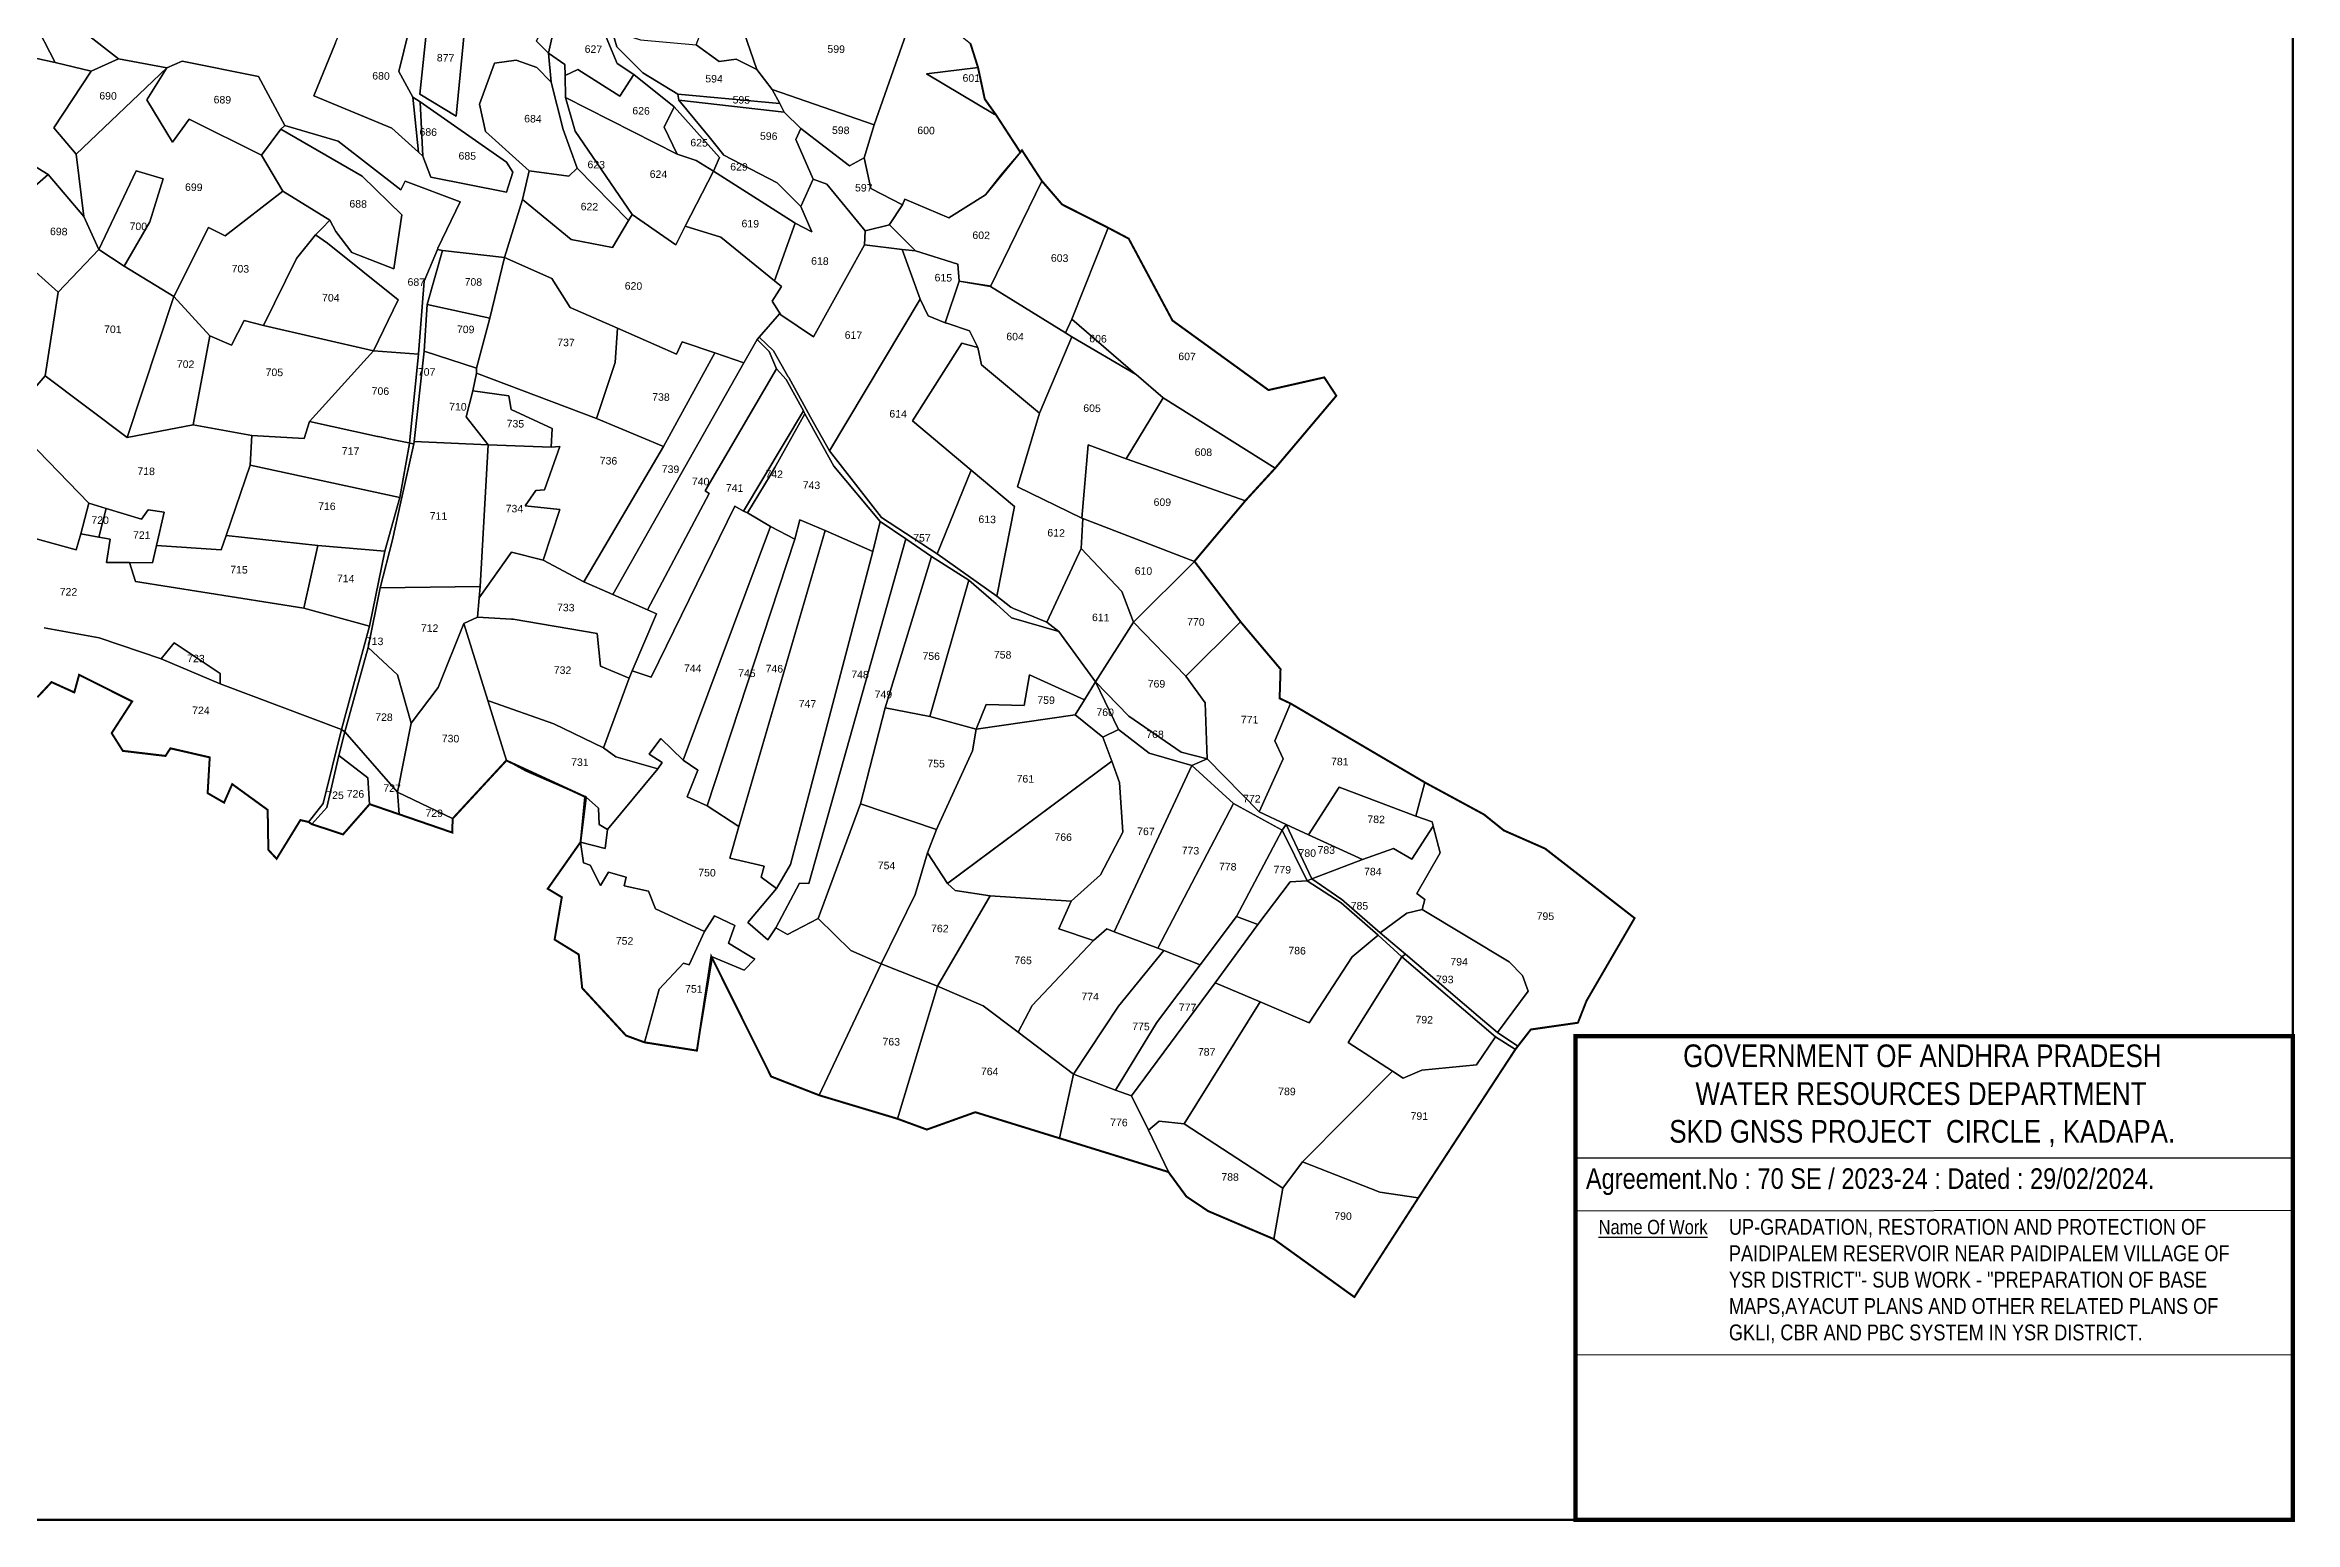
# Model space of a CAD drawing. Header units: inches. Extents: x 191080 to 197844, y 1603242 to 1613996.
# Drawn here: x 193348 to 197844, y 1603242 to 1606193 of the extents above; entities that cross this region are included whole.
import ezdxf

# ---------------------------------------------------------------- set-up
doc = ezdxf.new("R2010")
doc.units = ezdxf.units.IN
doc.header["$LTSCALE"] = 15
doc.header["$MEASUREMENT"] = 0
for name, color, linetype in [('FRAME 025', 7, 'Continuous'), ('PAPER SIZE', 5, 'Continuous'), ('PLOT', 7, 'Continuous'), ('PLOT NO', 7, 'Continuous'), ('TITLEBLOCK', 7, 'Continuous'), ('VILLAGE BOUNDRY', 5, 'Continuous')]:
    doc.layers.add(name, color=color, linetype=linetype)
doc.styles.add('ARIALN', font='ARIALN.TTF')
doc.styles.get("Standard").update_dxf_attribs({"font": 'arial.ttf'})

msp = doc.modelspace()

# ---------------------------------------------------------------- linework, layer by layer
at = {"layer": 'FRAME 025', "lineweight": -3}
for points, elevation in [([(196406.7, 1603969.4), (197840.2, 1603969.4)], -0.7), ([(196406.7, 1603864.1), (197838.1, 1603865)], 4.6), ([(196406.5, 1603577), (197839.7, 1603576.2)], 5.8)]:
    msp.add_lwpolyline(points, dxfattribs=dict(at, elevation=elevation))
at = {"layer": 'PAPER SIZE', "color": 5, "const_width": 8.53}
msp.add_lwpolyline([(197839.7, 1603246.5), (196406.5, 1603246.5), (196406.5, 1604212.8), (197839.7, 1604212.8)], close=True, dxfattribs=at)
at = {"layer": 'PLOT'}
for points in [[(194365.6, 1606285.9), (194371.9, 1606257.4), (194354.4, 1606176.4), (194329.9, 1606200.8), (194356.4, 1606255.7), (194331.7, 1606363.5), (194265.3, 1606380.6), (194211.2, 1606357.4), (194179.9, 1606361.3), (194128.1, 1606307.5), (194138.2, 1606268.7), (194112.7, 1606306.6), (194140.1, 1606338), (194168.9, 1606370.9), (194199, 1606367.9), (194214.9, 1606366.3), (194267.8, 1606390.8), (194319.4, 1606392.4), (194340.8, 1606393.1), (194365.6, 1606285.9)], [(194629.9, 1606362.6), (194786.4, 1606248.1), (194744.2, 1606219.3), (194770.5, 1606144), (194728.9, 1606164.3), (194695.4, 1606160), (194649.1, 1606193), (194667.8, 1606241.6), (194532.4, 1606219.9), (194475.1, 1606234), (194433.5, 1606297.5), (194545, 1606334.5), (194576.8, 1606345), (194629.9, 1606362.6)], [(193494.9, 1606165.5), (193440.5, 1606140.8), (193368.6, 1606157.7), (193324.9, 1606241.6), (193349.1, 1606326), (193375.2, 1606289.5), (193362.4, 1606278.8), (193409.5, 1606213.2), (193425.9, 1606218.8), (193494.9, 1606165.5)], [(194138.2, 1606268.7), (194185.6, 1606216.1), (194169.5, 1606050.6), (194097.2, 1606094.9), (194110.4, 1606221), (194138.2, 1606268.7)], [(194524.6, 1606134), (194496.8, 1606090.7), (194412.9, 1606143.9), (194387.3, 1606131.9), (194386.8, 1606153.6), (194354.4, 1606176.4), (194371.9, 1606257.4), (194365.6, 1606285.9), (194393.1, 1606293.7), (194462.9, 1606224.4), (194491.5, 1606156), (194524.6, 1606134)], [(194786.4, 1606248.1), (194841.6, 1606274.1), (194934.6, 1606260.5), (195024.6, 1606262.1), (195081.2, 1606251.1), (195004.7, 1606033.6), (194801, 1606103.9), (194770.5, 1606144), (194744.2, 1606219.3), (194786.4, 1606248.1)], [(193324.9, 1606241.6), (193368.6, 1606157.7), (193331.5, 1606165.6), (193297.5, 1606200), (193324.9, 1606241.6)], [(193928.3, 1606197.4), (193939.6, 1606224.5), (193957.7, 1606224.9), (193978.5, 1606223.6), (194066, 1606221.5), (194075, 1606221.1), (194055.3, 1606139.9), (194083.1, 1606088.4), (194094.2, 1605978.8), (194041.4, 1606026.5), (193885.4, 1606091.1), (193928.3, 1606197.4)], [(194481.4, 1606221.3), (194538, 1606203.4), (194649.1, 1606193), (194695.4, 1606160), (194728.9, 1606164.3), (194770.5, 1606144), (194801, 1606103.9), (194816.1, 1606075.9), (194612.3, 1606094.9), (194542.5, 1606137.3), (194490.7, 1606189), (194481.4, 1606221.3)], [(195297, 1605978.5), (195259, 1605933.6), (195227.4, 1605893.7), (195153.9, 1605847.7), (195066.4, 1605885), (195061.8, 1605873.2), (194998.2, 1605906.4), (194985.2, 1605967.1), (195004.7, 1606033.6), (195081.2, 1606251.1), (195140.9, 1606240.8), (195197.3, 1606195.8), (195212.5, 1606147.6), (195109.8, 1606135.4), (195244.4, 1606054.9), (195248.7, 1606052.8), (195297, 1605978.5)], [(194388.2, 1606088.1), (194407.5, 1606020.8), (194521.1, 1605854), (194514.1, 1605842.1), (194411.7, 1605947.1), (194383.8, 1606024), (194359.8, 1606118.9), (194354.4, 1606176.4), (194386.8, 1606153.6), (194387.3, 1606131.9), (194388.2, 1606088.1)], [(193591.6, 1606147.3), (193410.5, 1605974.8), (193365.6, 1606027.4), (193440.5, 1606140.8), (193494.9, 1606165.5), (193591.6, 1606147.3)], [(193455.7, 1605784), (193425.4, 1605850.3), (193410.5, 1605974.8), (193591.6, 1606147.3), (193551.9, 1606083.4), (193603.1, 1605998.8), (193636.4, 1606044.5), (193781, 1605972.7), (193823.1, 1605900.5), (193707.9, 1605811.3), (193674.7, 1605828.1), (193605.6, 1605690.2), (193506.6, 1605751.2), (193557.8, 1605839.9), (193557.8, 1605839.9), (193584.2, 1605925.2), (193530.5, 1605941.3), (193455.7, 1605784)], [(193819.2, 1606024.5), (193781, 1605972.7), (193636.4, 1606044.5), (193603.1, 1605998.8), (193551.9, 1606083.4), (193591.6, 1606147.3), (193621.9, 1606160.3), (193774.6, 1606129.7), (193827.4, 1606032), (193819.2, 1606024.5)], [(194411.7, 1605947.1), (194394.9, 1605930.7), (194315.6, 1605941.2), (194228.3, 1606019.7), (194216.1, 1606074.4), (194246.4, 1606156.4), (194289.9, 1606162.3), (194330.7, 1606147.6), (194359.8, 1606118.9), (194383.8, 1606024), (194411.7, 1605947.1)], [(194611.3, 1605974.7), (194388.2, 1606088.1), (194387.3, 1606131.9), (194412.9, 1606143.9), (194496.8, 1606090.7), (194524.6, 1606134), (194605.6, 1606069.1), (194585.2, 1606028.9), (194611.3, 1605974.7)], [(195212.5, 1606147.6), (195225.9, 1606084.8), (195248.7, 1606052.8), (195244.4, 1606054.9), (195109.8, 1606135.4), (195212.5, 1606147.6)], [(194103.4, 1605970.5), (194094.2, 1605978.8), (194083.1, 1606088.4), (194097.7, 1606079), (194103.4, 1605970.5)], [(194103.4, 1605970.5), (194094.2, 1605978.8), (194083.1, 1606088.4), (194097.7, 1606079), (194103.4, 1605970.5)], [(194683.6, 1605940.6), (194627.4, 1605830.9), (194608.4, 1605793.9), (194521.1, 1605854), (194407.5, 1606020.8), (194388.2, 1606088.1), (194611.3, 1605974.7), (194649.4, 1605962.1), (194683.6, 1605940.6)], [(194816.1, 1606075.9), (194825.3, 1606058.8), (194614.6, 1606082.5), (194612.3, 1606094.9), (194816.1, 1606075.9)], [(195004.7, 1606033.6), (195004.7, 1606033.6), (194985.2, 1605967.1), (194955.5, 1605951.3), (194858.3, 1606026.3), (194825.3, 1606058.8), (194816.1, 1606075.9), (194801, 1606103.9), (195004.7, 1606033.6)], [(193122.4, 1605801.4), (192942.1, 1605929.4), (192955.1, 1606033.7), (192956.1, 1606041.5), (192962, 1606040.5), (193011, 1606032.6), (193103.4, 1605926.2), (193170.9, 1606046.9), (193354.4, 1605933.8), (193231, 1605826.9), (193122.4, 1605801.4)], [(194097.7, 1606079), (194270.6, 1605958.9), (194283, 1605939.1), (194270.1, 1605899.1), (194118.9, 1605929.1), (194103.4, 1605970.5), (194097.7, 1606079)], [(194683.6, 1605940.6), (194649.4, 1605962.1), (194611.3, 1605974.7), (194585.2, 1606028.9), (194605.6, 1606069.1), (194695.8, 1605967.9), (194683.6, 1605940.6)], [(194858.3, 1606026.3), (194848.1, 1606004.3), (194882.8, 1605924.5), (194858.4, 1605870.1), (194811.3, 1605917.8), (194704.6, 1605972.8), (194675.1, 1606009.1), (194614.6, 1606082.5), (194825.3, 1606058.8), (194858.3, 1606026.3)], [(193823.1, 1605900.5), (193781, 1605972.7), (193781, 1605972.7), (193819.2, 1606024.5), (193982, 1605930.5), (194060.9, 1605853.3), (194045.4, 1605746), (193961.2, 1605778.2), (193929.5, 1605820.1), (193917.2, 1605842.8), (193823.1, 1605900.5)], [(194094.2, 1605575.8), (194094.1, 1605574.9), (194004.2, 1605581.8), (194053.8, 1605683.6), (193912.6, 1605797.1), (193888.9, 1605813.7), (193902, 1605827.1), (193917.2, 1605842.8), (193929.5, 1605820.1), (193961.2, 1605778.2), (194045.4, 1605746), (194060.9, 1605853.3), (193982, 1605930.5), (193819.2, 1606024.5), (193827.4, 1606032), (193934, 1606000.6), (194059.1, 1605903.3), (194067.5, 1605920.8), (194178, 1605879.8), (194133.3, 1605786.8), (194132.1, 1605784), (194105.5, 1605720.8), (194094.2, 1605575.8)], [(194986.7, 1605821.5), (194986.7, 1605821.5), (194910.1, 1605914.9), (194882.8, 1605924.5), (194848.1, 1606004.3), (194858.3, 1606026.3), (194955.5, 1605951.3), (194985.2, 1605967.1), (194998.2, 1605906.4), (195061.8, 1605873.2), (195035.5, 1605834.5), (195035.7, 1605833.9), (194986.7, 1605821.5)], [(195237.4, 1605710.1), (195234.5, 1605711.9), (195175, 1605721.3), (195172, 1605755), (195087.4, 1605781.9), (195039.2, 1605830.4), (195035.7, 1605833.9), (195035.5, 1605834.5), (195061.8, 1605873.2), (195066.4, 1605885), (195153.9, 1605847.7), (195227.4, 1605893.7), (195297, 1605978.5), (195300.3, 1605982.4), (195340.1, 1605921.1), (195237.4, 1605710.1)], [(195227.4, 1605893.7), (195259, 1605933.6), (195297, 1605978.5), (195227.4, 1605893.7)], [(195227.4, 1605893.7), (195259, 1605933.6), (195297, 1605978.5), (195227.4, 1605893.7)], [(193419.6, 1605216), (193410.1, 1605184.1), (193086, 1605273.3), (192813, 1605401.1), (192862.1, 1605671.2), (192880.7, 1605660.1), (192930.1, 1605854.1), (192942.1, 1605929.4), (193122.4, 1605801.4), (193109.2, 1605627.7), (193274, 1605444.5), (193435.7, 1605277.8), (193419.6, 1605216)], [(193374.3, 1605699.2), (193231, 1605826.9), (193354.4, 1605933.8), (193425.4, 1605850.3), (193455.7, 1605784), (193374.3, 1605699.2)], [(193455.7, 1605784), (193530.5, 1605941.3), (193584.2, 1605925.2), (193557.8, 1605839.9), (193506.6, 1605751.2), (193455.7, 1605784)], [(194514.1, 1605842.1), (194482.2, 1605788.2), (194399.8, 1605804.2), (194302.1, 1605883.9), (194315.6, 1605941.2), (194394.9, 1605930.7), (194411.7, 1605947.1), (194514.1, 1605842.1)], [(194683.6, 1605940.6), (194845.3, 1605838.1), (194846.8, 1605837.1), (194806, 1605721.5), (194698.5, 1605808.7), (194627.4, 1605830.9), (194683.6, 1605940.6)], [(194985.4, 1605793.3), (194883.4, 1605609.9), (194818.2, 1605654.1), (194801.4, 1605681.4), (194819.7, 1605710.5), (194806, 1605721.5), (194846.8, 1605837.1), (194880.2, 1605819.4), (194858.4, 1605870.1), (194882.8, 1605924.5), (194910.1, 1605914.9), (194986.7, 1605821.5), (194985.4, 1605793.3)], [(195472.8, 1605827.5), (195399.6, 1605644.9), (195387.2, 1605617.8), (195237.4, 1605710.1), (195340.1, 1605921.1), (195380.6, 1605874.1), (195472.8, 1605827.5)], [(193784.8, 1605632.4), (193746.4, 1605642.2), (193720.9, 1605592.9), (193677.7, 1605611.7), (193605.6, 1605690.2), (193674.7, 1605828.1), (193707.9, 1605811.3), (193823.1, 1605900.5), (193917.2, 1605842.8), (193902, 1605827.1), (193888.9, 1605813.7), (193850.8, 1605766.5), (193784.8, 1605632.4)], [(194806, 1605721.5), (194819.7, 1605710.5), (194801.4, 1605681.4), (194818.2, 1605654.1), (194815.9, 1605655.6), (194775, 1605609.1), (194770.9, 1605604.4), (194744.6, 1605557.9), (194686.6, 1605577.6), (194621.6, 1605599.7), (194610.1, 1605575.2), (194492.2, 1605627), (194397.7, 1605668.1), (194360.8, 1605726.1), (194266.1, 1605768.5), (194302.1, 1605883.9), (194399.8, 1605804.2), (194482.2, 1605788.2), (194514.1, 1605842.1), (194521.1, 1605854), (194608.4, 1605793.9), (194627.4, 1605830.9), (194698.5, 1605808.7), (194806, 1605721.5)], [(193274, 1605444.5), (193109.2, 1605627.7), (193122.4, 1605801.4), (193231, 1605826.9), (193374.3, 1605699.2), (193348.3, 1605532.1), (193274, 1605444.5)], [(194004.2, 1605581.8), (193784.8, 1605632.4), (193850.8, 1605766.5), (193888.9, 1605813.7), (193912.6, 1605797.1), (194053.8, 1605683.6), (194004.2, 1605581.8)], [(195087.4, 1605781.9), (195061, 1605784.1), (194985.4, 1605793.3), (194986.7, 1605821.5), (195035.7, 1605833.9), (195039.2, 1605830.4), (195087.4, 1605781.9)], [(195806.1, 1605347.3), (195582.5, 1605487.8), (195528.3, 1605534.5), (195527.3, 1605535.1), (195399.6, 1605644.9), (195472.8, 1605827.5), (195513.5, 1605806), (195600.9, 1605642.5), (195792.8, 1605503.5), (195904.3, 1605528.8), (195928.4, 1605492.1), (195806.1, 1605347.3)], [(193605.6, 1605690.2), (193512.4, 1605408.8), (193348.3, 1605532.1), (193374.3, 1605699.2), (193455.7, 1605784), (193506.6, 1605751.2), (193605.6, 1605690.2)], [(194084.8, 1605395.9), (194076.7, 1605397.6), (194094.1, 1605574.9), (194094.2, 1605575.8), (194105.5, 1605720.8), (194132.1, 1605784), (194142.3, 1605782.1), (194111.8, 1605674.4), (194105.5, 1605581.4), (194085.7, 1605400.7), (194084.8, 1605395.9)], [(194094.2, 1605575.8), (194105.5, 1605720.8), (194132.1, 1605784), (194105.5, 1605720.8), (194094.2, 1605575.8)], [(194094.2, 1605575.8), (194105.5, 1605720.8), (194132.1, 1605784), (194105.5, 1605720.8), (194094.2, 1605575.8)], [(194111.8, 1605674.4), (194142.3, 1605782.1), (194266.1, 1605768.5), (194237.1, 1605647.4), (194111.8, 1605674.4)], [(194210.5, 1605547), (194237.1, 1605647.4), (194266.1, 1605768.5), (194360.8, 1605726.1), (194397.7, 1605668.1), (194492.2, 1605627), (194487.2, 1605558.4), (194449.9, 1605446.6), (194210.4, 1605537.1), (194210.5, 1605547)], [(195061, 1605784.1), (195096.7, 1605684.9), (194915.8, 1605382.1), (194877.5, 1605449.4), (194868.9, 1605465.1), (194834.1, 1605528.5), (194833.2, 1605529.8), (194803.5, 1605581.9), (194775, 1605609.1), (194815.9, 1605655.6), (194818.2, 1605654.1), (194883.4, 1605609.9), (194985.4, 1605793.3), (195061, 1605784.1)], [(195175, 1605721.3), (195146.5, 1605638.1), (195112.9, 1605651.5), (195096.7, 1605684.9), (195061, 1605784.1), (195087.4, 1605781.9), (195087.4, 1605781.9), (195172, 1605755), (195175, 1605721.3)], [(193677.7, 1605611.7), (193644.3, 1605434.3), (193512.4, 1605408.8), (193605.6, 1605690.2), (193677.7, 1605611.7)], [(194915.8, 1605382.1), (195096.7, 1605684.9), (195112.9, 1605651.5), (195146.5, 1605638.1), (195152.2, 1605636.3), (195195.1, 1605622), (195211.8, 1605588.4), (195179.9, 1605597.3), (195081.2, 1605441.8), (195198.6, 1605343.5), (195130.7, 1605176.4), (195019.3, 1605248.6), (194915.8, 1605382.1)], [(195400.2, 1605609.8), (195335.3, 1605457.6), (195219.3, 1605554), (195211.8, 1605588.4), (195195.1, 1605622), (195152.2, 1605636.3), (195146.5, 1605638.1), (195175, 1605721.3), (195237.4, 1605710.1), (195387.2, 1605617.8), (195400.2, 1605609.8)], [(195175, 1605721.3), (195234.5, 1605711.9), (195237.4, 1605710.1), (195175, 1605721.3)], [(195175, 1605721.3), (195234.5, 1605711.9), (195237.4, 1605710.1), (195175, 1605721.3)], [(194004.2, 1605581.8), (193876.8, 1605440.4), (193866.1, 1605406.8), (193761.1, 1605412.6), (193644.3, 1605434.3), (193677.7, 1605611.7), (193720.9, 1605592.9), (193746.4, 1605642.2), (193784.8, 1605632.4), (194004.2, 1605581.8)], [(194210.5, 1605547), (194105.5, 1605581.4), (194111.8, 1605674.4), (194237.1, 1605647.4), (194210.5, 1605547)], [(195527.3, 1605535.1), (195400.2, 1605609.8), (195387.2, 1605617.8), (195399.6, 1605644.9), (195527.3, 1605535.1)], [(194492.2, 1605627), (194610.1, 1605575.2), (194621.6, 1605599.7), (194686.6, 1605577.6), (194583.8, 1605390.7), (194449.9, 1605446.6), (194487.2, 1605558.4), (194492.2, 1605627)], [(194809.6, 1605546.1), (194667.3, 1605302.5), (194675.3, 1605296.8), (194552.3, 1605064.2), (194482.6, 1605095.2), (194744.6, 1605557.9), (194770.9, 1605604.4), (194795.3, 1605580.3), (194809.6, 1605546.1)], [(194864, 1605462.3), (194828.8, 1605524.7), (194809.6, 1605546.1), (194795.3, 1605580.3), (194770.9, 1605604.4), (194775, 1605609.1), (194803.5, 1605581.9), (194803.5, 1605581.9), (194833.2, 1605529.8), (194834.1, 1605528.5), (194868.9, 1605465.1), (194877.5, 1605449.4), (194915.8, 1605382.1), (195019.3, 1605248.6), (195130.7, 1605176.4), (195249.8, 1605091.6), (195278.1, 1605069.6), (195283.3, 1605067.4), (195350.2, 1605039.9), (195374.1, 1605020.9), (195279.5, 1605048.4), (195248.4, 1605076.3), (195194.1, 1605123.8), (195194.1, 1605123.8), (195119.8, 1605171), (195067.9, 1605206.2), (195017.1, 1605241), (194924.3, 1605351.6), (194866.1, 1605456), (194865.1, 1605458.9), (194864, 1605462.3)], [(195211.8, 1605588.4), (195219.3, 1605554), (195335.3, 1605457.6), (195291.6, 1605310.4), (195419.8, 1605247.6), (195422, 1605246.8), (195418.6, 1605187.3), (195350.2, 1605039.9), (195283.3, 1605067.4), (195278.1, 1605069.6), (195249.8, 1605091.6), (195285, 1605270.7), (195198.6, 1605343.5), (195081.2, 1605441.8), (195179.9, 1605597.3), (195211.8, 1605588.4)], [(195432.8, 1605394.3), (195432.8, 1605394.3), (195419.8, 1605247.6), (195291.6, 1605310.4), (195335.3, 1605457.6), (195400.2, 1605609.8), (195527.3, 1605535.1), (195528.3, 1605534.5), (195582.5, 1605487.8), (195508.2, 1605366.1), (195432.8, 1605394.3)], [(194012.5, 1605410.7), (193876.8, 1605440.4), (194004.2, 1605581.8), (194094.1, 1605574.9), (194076.7, 1605397.6), (194075.3, 1605397.9), (194031.8, 1605406.8), (194023.8, 1605408.5), (194013.8, 1605410.5), (194012.5, 1605410.7)], [(194004.2, 1605581.8), (194094.1, 1605574.9), (194094.2, 1605575.8), (194094.1, 1605574.9), (194004.2, 1605581.8)], [(194004.2, 1605581.8), (194094.1, 1605574.9), (194094.2, 1605575.8), (194094.1, 1605574.9), (194004.2, 1605581.8)], [(194202.9, 1605502.2), (194189.7, 1605449.8), (194233.5, 1605393.9), (194085.7, 1605400.7), (194105.5, 1605581.4), (194210.5, 1605547), (194210.4, 1605537.1), (194202.9, 1605502.2)], [(194686.6, 1605577.6), (194744.6, 1605557.9), (194482.6, 1605095.2), (194425.1, 1605120.5), (194583.8, 1605390.7), (194686.6, 1605577.6)], [(194521.6, 1604942.9), (194570, 1605056.3), (194552.3, 1605064.2), (194675.3, 1605296.8), (194667.3, 1605302.5), (194809.6, 1605546.1), (194828.8, 1605524.7), (194864, 1605462.3), (194744.1, 1605261.5), (194726.4, 1605271.3), (194559.6, 1604929.7), (194521.6, 1604942.9)], [(193435.7, 1605277.8), (193274, 1605444.5), (193348.3, 1605532.1), (193512.4, 1605408.8), (193644.3, 1605434.3), (193761.1, 1605412.6), (193758, 1605353.5), (193710.2, 1605213.1), (193700.3, 1605184), (193571.2, 1605193.1), (193586, 1605259.7), (193554.4, 1605264.3), (193541, 1605245.8), (193470.6, 1605266.6), (193435.7, 1605277.8)], [(194233.5, 1605393.9), (194189.7, 1605449.8), (194202.9, 1605502.2), (194274.8, 1605491.8), (194279.6, 1605464.9), (194361.4, 1605426.6), (194359.2, 1605389.1), (194233.5, 1605393.9)], [(194425.1, 1605120.5), (194343.3, 1605163.5), (194376.8, 1605264.9), (194307.3, 1605272.3), (194328.9, 1605303), (194345.9, 1605304.5), (194377, 1605390.7), (194359.2, 1605389.1), (194361.4, 1605426.6), (194279.6, 1605464.9), (194274.8, 1605491.8), (194202.9, 1605502.2), (194210.4, 1605537.1), (194449.9, 1605446.6), (194583.8, 1605390.7), (194425.1, 1605120.5)], [(194866.1, 1605456), (194806.6, 1605349.1), (194797.4, 1605332.6), (194752, 1605258), (194744.1, 1605261.5), (194864, 1605462.3), (194865.1, 1605458.9), (194866.1, 1605456)], [(195017.1, 1605241), (195002.5, 1605180.8), (194906.7, 1605222.9), (194856.3, 1605244.2), (194846.6, 1605205.9), (194798.1, 1605230.9), (194752, 1605258), (194797.4, 1605332.6), (194806.6, 1605349.1), (194866.1, 1605456), (194924.3, 1605351.6), (195017.1, 1605241)], [(195806.1, 1605347.3), (195746.7, 1605282.5), (195508.2, 1605366.1), (195582.5, 1605487.8), (195806.1, 1605347.3)], [(194056.9, 1605288.8), (193758, 1605353.5), (193761.1, 1605412.6), (193866.1, 1605406.8), (193876.8, 1605440.4), (193876.8, 1605440.4), (194012.5, 1605410.7), (194013.8, 1605410.5), (194023.8, 1605408.5), (194031.8, 1605406.8), (194075.3, 1605397.9), (194076.7, 1605397.6), (194076.7, 1605396.7), (194056.9, 1605288.8)], [(193940.6, 1604825.6), (193996.2, 1605031.8), (194026.9, 1605181.4), (194056.9, 1605288.8), (194076.7, 1605396.7), (194076.7, 1605397.6), (194084.8, 1605395.9), (194059.2, 1605279.9), (194042.4, 1605204.1), (194017.9, 1605108.2), (193993.7, 1604989.4), (193947.1, 1604821), (193940.6, 1604825.6)], [(194233.5, 1605393.9), (194217.7, 1605111.4), (194217.7, 1605111.4), (194017.9, 1605108.2), (194042.4, 1605204.1), (194059.2, 1605279.9), (194084.8, 1605395.9), (194085.7, 1605400.7), (194233.5, 1605393.9)], [(194343.3, 1605163.5), (194280.1, 1605179.6), (194216.8, 1605090.3), (194215.5, 1605088.4), (194217.7, 1605111.4), (194233.5, 1605393.9), (194359.2, 1605389.1), (194377, 1605390.7), (194345.9, 1605304.5), (194328.9, 1605303), (194307.3, 1605272.3), (194376.8, 1605264.9), (194343.3, 1605163.5)], [(195746.7, 1605282.5), (195644.8, 1605161.3), (195422, 1605246.8), (195419.8, 1605247.6), (195432.8, 1605394.3), (195508.2, 1605366.1), (195746.7, 1605282.5)], [(194026.9, 1605181.4), (193893.1, 1605192.9), (193710.2, 1605213.1), (193758, 1605353.5), (194056.9, 1605288.8), (194026.9, 1605181.4)], [(195198.6, 1605343.5), (195285, 1605270.7), (195249.8, 1605091.6), (195130.7, 1605176.4), (195198.6, 1605343.5)], [(193455.7, 1605209.5), (193419.6, 1605216), (193435.7, 1605277.8), (193470.6, 1605266.6), (193455.7, 1605209.5)], [(193470.6, 1605266.6), (193541, 1605245.8), (193554.4, 1605264.3), (193586, 1605259.7), (193571.2, 1605193.1), (193562.8, 1605158.6), (193517, 1605158.7), (193471, 1605159.1), (193478.4, 1605205.5), (193455.7, 1605209.5), (193470.6, 1605266.6)], [(194572.9, 1604746.7), (194488.9, 1604771.1), (194464.2, 1604788.5), (194515.1, 1604927.7), (194521.6, 1604942.9), (194559.6, 1604929.7), (194726.4, 1605271.3), (194744.1, 1605261.5), (194752, 1605258), (194798.1, 1605230.9), (194623.6, 1604764.2), (194578.6, 1604807.2), (194555.2, 1604776.1), (194581.4, 1604759.5), (194572.9, 1604746.7)], [(194671.2, 1604672.6), (194631, 1604690.7), (194652.8, 1604744.4), (194623.6, 1604764.2), (194798.1, 1605230.9), (194846.6, 1605205.9), (194671.2, 1604672.6)], [(194846.6, 1605205.9), (194856.3, 1605244.2), (194906.7, 1605222.9), (194734.2, 1604631.7), (194671.2, 1604672.6), (194846.6, 1605205.9)], [(195067.9, 1605206.2), (194874.5, 1604517.6), (194855.6, 1604518.6), (194808.2, 1604429.1), (194792.2, 1604405.2), (194752.3, 1604439.6), (194809.8, 1604507.6), (194837.6, 1604555.9), (195002.5, 1605180.8), (195017.1, 1605241), (195067.9, 1605206.2)], [(195422, 1605246.8), (195644.8, 1605161.3), (195522.9, 1605040), (195500, 1605100.8), (195418.6, 1605187.3), (195422, 1605246.8)], [(193865, 1605067.6), (193528.9, 1605120.8), (193517, 1605158.7), (193562.8, 1605158.6), (193571.2, 1605193.1), (193700.3, 1605184), (193710.2, 1605213.1), (193893.1, 1605192.9), (193865, 1605067.6)], [(193996.2, 1605031.8), (193865, 1605067.6), (193893.1, 1605192.9), (194026.9, 1605181.4), (193996.2, 1605031.8)], [(194906.7, 1605222.9), (195002.5, 1605180.8), (194837.6, 1604555.9), (194809.8, 1604507.6), (194778.8, 1604530.3), (194785.3, 1604552.7), (194716.5, 1604568.5), (194734.2, 1604631.7), (194906.7, 1605222.9)], [(195026.8, 1604868.6), (194977.4, 1604676.7), (194893.3, 1604447.7), (194832, 1604416), (194808.2, 1604429.1), (194855.6, 1604518.6), (194874.5, 1604517.6), (195067.9, 1605206.2), (195119.8, 1605171), (195026.8, 1604868.6)], [(195447, 1604920.9), (195374.1, 1605020.9), (195350.2, 1605039.9), (195418.6, 1605187.3), (195500, 1605100.8), (195522.9, 1605040), (195447, 1604920.9)], [(194515.1, 1604927.7), (194457.9, 1604951.8), (194451.3, 1605017), (194283.9, 1605045.5), (194280.2, 1605045.7), (194212.2, 1605050), (194215.5, 1605088.4), (194216.8, 1605090.3), (194280.1, 1605179.6), (194343.3, 1605163.5), (194425.1, 1605120.5), (194482.6, 1605095.2), (194552.3, 1605064.2), (194570, 1605056.3), (194521.6, 1604942.9), (194515.1, 1604927.7)], [(195194.1, 1605123.8), (195116.3, 1604851.6), (195026.8, 1604868.6), (195119.8, 1605171), (195194.1, 1605123.8)], [(195737.2, 1605040.4), (195627.4, 1604932.1), (195522.9, 1605040), (195644.8, 1605161.3), (195737.2, 1605040.4)], [(194215.5, 1605088.4), (194212.2, 1605050), (194184.7, 1605037.3), (194133.9, 1604909.3), (194080.1, 1604838.3), (194052.6, 1604934.8), (193993.7, 1604989.4), (194017.9, 1605108.2), (194217.7, 1605111.4), (194215.5, 1605088.4)], [(195425.5, 1604884.6), (195315.3, 1604934.8), (195304.5, 1604873.6), (195228.9, 1604875.2), (195208.5, 1604826.2), (195116.3, 1604851.6), (195194.1, 1605123.8), (195248.4, 1605076.3), (195279.5, 1605048.4), (195374.1, 1605020.9), (195447, 1604920.9), (195425.5, 1604884.6)], [(194365, 1604836.7), (194365, 1604836.7), (194236.4, 1604882.1), (194232.8, 1604883.3), (194184.7, 1605037.3), (194212.2, 1605050), (194280.2, 1605045.7), (194283.9, 1605045.5), (194451.3, 1605017), (194457.9, 1604951.8), (194515.1, 1604927.7), (194464.2, 1604788.5), (194365, 1604836.7)], [(195283.3, 1605067.4), (195278.1, 1605069.6), (195249.8, 1605091.6), (195278.1, 1605069.6), (195283.3, 1605067.4)], [(195283.3, 1605067.4), (195278.1, 1605069.6), (195249.8, 1605091.6), (195278.1, 1605069.6), (195283.3, 1605067.4)], [(194270, 1604763.5), (194162.6, 1604647.3), (194052.2, 1604700), (194080.1, 1604838.3), (194133.9, 1604909.3), (194184.7, 1605037.3), (194232.8, 1604883.3), (194270, 1604763.5)], [(195522.9, 1605040), (195627.4, 1604932.1), (195666.5, 1604879), (195670.1, 1604766.5), (195618.3, 1604780.3), (195514.1, 1604851.8), (195447, 1604920.9), (195522.9, 1605040)], [(195737.2, 1605040.4), (195816.9, 1604946), (195815.1, 1604887.6), (195836.5, 1604877.6), (195805.6, 1604802.6), (195822.2, 1604766.8), (195773.9, 1604661.1), (195670.1, 1604766.5), (195666.5, 1604879), (195627.4, 1604932.1), (195737.2, 1605040.4)], [(193580.1, 1604966.4), (193606.2, 1604998.4), (193698, 1604937.2), (193698.4, 1604916.4), (193580.1, 1604966.4)], [(194080.1, 1604838.3), (194052.2, 1604700), (193947.1, 1604821), (193993.7, 1604989.4), (194052.6, 1604934.8), (194080.1, 1604838.3)], [(195406.8, 1604854.7), (195208.5, 1604826.2), (195228.9, 1604875.2), (195304.5, 1604873.6), (195315.3, 1604934.8), (195425.5, 1604884.6), (195406.8, 1604854.7)], [(195493.3, 1604825.1), (195461.8, 1604810.1), (195406.8, 1604854.7), (195425.5, 1604884.6), (195447, 1604920.9), (195493.3, 1604825.1)], [(195639.7, 1604753.8), (195554.2, 1604778), (195493.3, 1604825.1), (195447, 1604920.9), (195514.1, 1604851.8), (195618.3, 1604780.3), (195670.1, 1604766.5), (195639.7, 1604753.8)], [(194572.9, 1604746.7), (194472, 1604625.9), (194455.3, 1604635.9), (194454.4, 1604668.3), (194429.3, 1604690), (194426.6, 1604692.4), (194426.5, 1604691.2), (194308.6, 1604742.2), (194270, 1604763.5), (194232.8, 1604883.3), (194236.4, 1604882.1), (194365, 1604836.7), (194464.2, 1604788.5), (194488.9, 1604771.1), (194572.9, 1604746.7)], [(196105.3, 1604719.6), (196087.1, 1604652.4), (195934.1, 1604709.9), (195872.6, 1604614.8), (195828, 1604635.8), (195773.9, 1604661.1), (195822.2, 1604766.8), (195805.6, 1604802.6), (195836.5, 1604877.6), (196105.3, 1604719.6)], [(193874.8, 1604640.6), (193904, 1604677.5), (193940.6, 1604825.6), (193947.1, 1604821), (193935.3, 1604773.8), (193911.6, 1604669.8), (193881, 1604636.4), (193874.8, 1604640.6)], [(195116.3, 1604851.6), (195208.5, 1604826.2), (195201.4, 1604783.1), (195131.8, 1604631.6), (195129.4, 1604625.4), (194977.4, 1604676.7), (195026.8, 1604868.6), (195116.3, 1604851.6)], [(195461.8, 1604810.1), (195479.6, 1604761.9), (195152.4, 1604518.6), (195151.4, 1604517.9), (195111.2, 1604579.3), (195129.4, 1604625.4), (195131.8, 1604631.6), (195201.4, 1604783.1), (195208.5, 1604826.2), (195406.8, 1604854.7), (195461.8, 1604810.1)], [(195639.7, 1604753.8), (195484.3, 1604421.5), (195469.7, 1604427.1), (195443.4, 1604403.8), (195374.1, 1604427), (195398.7, 1604482.4), (195457.1, 1604534.8), (195501.8, 1604620), (195495.2, 1604719.6), (195479.6, 1604761.9), (195461.8, 1604810.1), (195493.3, 1604825.1), (195554.2, 1604778), (195639.7, 1604753.8)], [(194055.6, 1604656.1), (193996.8, 1604676.3), (193993, 1604729.1), (193935.3, 1604773.8), (193947.1, 1604821), (194052.2, 1604700), (194055.6, 1604656.1)], [(194734.2, 1604631.7), (194716.5, 1604568.5), (194785.3, 1604552.7), (194778.8, 1604530.3), (194809.8, 1604507.6), (194752.3, 1604439.6), (194792.2, 1604405.2), (194808.2, 1604429.1), (194832, 1604416), (194893.3, 1604447.7), (194958.6, 1604383.7), (195018.7, 1604357.1), (194894.9, 1604094.8), (194799, 1604132.2), (194680.9, 1604369.2), (194681.2, 1604371.5), (194745, 1604344.6), (194766.7, 1604366.4), (194766.7, 1604366.4), (194766.7, 1604366.4), (194713.8, 1604398.6), (194726.2, 1604433.8), (194686.2, 1604453.2), (194666.1, 1604421.9), (194567.7, 1604467.3), (194553.9, 1604502.4), (194505.1, 1604513.3), (194509.2, 1604530.7), (194474.3, 1604540.6), (194458, 1604513.7), (194437.4, 1604554.6), (194423.8, 1604558.8), (194418.1, 1604600.3), (194467.7, 1604587.5), (194472, 1604625.9), (194572.9, 1604746.7), (194581.4, 1604759.5), (194555.2, 1604776.1), (194578.6, 1604807.2), (194623.6, 1604764.2), (194652.8, 1604744.4), (194631, 1604690.7), (194671.2, 1604672.6), (194734.2, 1604631.7)], [(193935.3, 1604773.8), (193993, 1604729.1), (193996.8, 1604676.3), (193943.7, 1604615.8), (193881, 1604636.4), (193911.6, 1604669.8), (193935.3, 1604773.8)], [(195495.2, 1604719.6), (195501.8, 1604620), (195457.1, 1604534.8), (195398.7, 1604482.4), (195236.4, 1604493.1), (195166.6, 1604503.6), (195151.4, 1604517.9), (195151.4, 1604517.9), (195151.4, 1604517.9), (195479.6, 1604761.9), (195495.2, 1604719.6)], [(195479.6, 1604761.9), (195152.4, 1604518.6), (195151.4, 1604517.9), (195479.6, 1604761.9)], [(195722.7, 1604677.4), (195571.7, 1604388.3), (195484.3, 1604421.5), (195639.7, 1604753.8), (195722.7, 1604677.4)], [(195670.1, 1604766.5), (195773.9, 1604661.1), (195828, 1604635.8), (195819.9, 1604624.1), (195819.9, 1604624.1), (195817.5, 1604625.4), (195722.7, 1604677.4), (195639.7, 1604753.8), (195670.1, 1604766.5)], [(194162.6, 1604647.3), (194162, 1604619.5), (194055.6, 1604656.1), (194052.2, 1604700), (194162.6, 1604647.3)], [(194472, 1604625.9), (194467.7, 1604587.5), (194418.1, 1604600.3), (194426.5, 1604691.2), (194429.3, 1604690), (194454.4, 1604668.3), (194455.3, 1604635.9), (194472, 1604625.9)], [(194429.3, 1604690), (194426.5, 1604691.2), (194426.6, 1604692.4), (194429.3, 1604690)], [(194429.3, 1604690), (194426.5, 1604691.2), (194426.6, 1604692.4), (194429.3, 1604690)], [(195457.1, 1604534.8), (195501.8, 1604620), (195495.2, 1604719.6), (195501.8, 1604620), (195457.1, 1604534.8)], [(195457.1, 1604534.8), (195501.8, 1604620), (195495.2, 1604719.6), (195501.8, 1604620), (195457.1, 1604534.8)], [(195872.6, 1604614.8), (195934.1, 1604709.9), (196087.1, 1604652.4), (196119.6, 1604641), (196121.9, 1604632.7), (196122, 1604632.1), (196079.2, 1604566.4), (196042.5, 1604588), (195980.7, 1604565.5), (195872.6, 1604614.8)], [(196250.5, 1604219.8), (196311.8, 1604302.5), (196300.3, 1604334.3), (196273.8, 1604361.3), (196100.2, 1604466.1), (196105.3, 1604485.8), (196089.1, 1604498), (196136.1, 1604579.2), (196122, 1604632.1), (196121.9, 1604632.7), (196119.6, 1604641), (196087.1, 1604652.4), (196105.3, 1604719.6), (196223.5, 1604655.6), (196263, 1604623.8), (196345.5, 1604587.5), (196524.4, 1604448.6), (196428.4, 1604283.6), (196411.1, 1604239.6), (196317, 1604226.1), (196291.3, 1604193), (196250.5, 1604219.8)], [(194977.4, 1604676.7), (195129.4, 1604625.4), (195111.2, 1604579.3), (195086.9, 1604495.6), (195018.7, 1604357.1), (194958.6, 1604383.7), (194893.3, 1604447.7), (194977.4, 1604676.7)], [(195728.8, 1604451.7), (195656.3, 1604355.3), (195583.5, 1604383.8), (195571.7, 1604388.3), (195722.7, 1604677.4), (195819.9, 1604624.1), (195728.8, 1604451.7)], [(194418.1, 1604600.3), (194423.8, 1604558.8), (194437.4, 1604554.6), (194458, 1604513.7), (194474.3, 1604540.6), (194509.2, 1604530.7), (194505.1, 1604513.3), (194553.9, 1604502.4), (194567.7, 1604467.3), (194666.1, 1604421.9), (194635.5, 1604355.6), (194623.8, 1604358.3), (194575.1, 1604306.9), (194546.2, 1604200.4), (194509.1, 1604214), (194421.5, 1604308.9), (194414.6, 1604376), (194366.4, 1604405.7), (194380.8, 1604490.4), (194352.6, 1604507.2), (194418.1, 1604600.3)], [(195870, 1604523.2), (195836.1, 1604521), (195771.4, 1604436.1), (195728.8, 1604451.7), (195819.9, 1604624.1), (195870, 1604523.2)], [(195819.9, 1604624.1), (195828, 1604635.8), (195879.6, 1604527.1), (195870, 1604523.2), (195819.9, 1604624.1)], [(195828, 1604635.8), (195872.6, 1604614.8), (195980.7, 1604565.5), (195879.6, 1604527.1), (195828, 1604635.8)], [(196122, 1604632.1), (196136.1, 1604579.2), (196089.1, 1604498), (196105.3, 1604485.8), (196100.2, 1604466.1), (196069.2, 1604458.6), (196016.3, 1604418.9), (195938.5, 1604486.3), (195937.5, 1604487.1), (195879.6, 1604527.1), (195980.7, 1604565.5), (196042.5, 1604588), (196079.2, 1604566.4), (196122, 1604632.1)], [(195236.4, 1604493.1), (195131.5, 1604312.6), (195018.7, 1604357.1), (195086.9, 1604495.6), (195086.9, 1604495.6), (195111.2, 1604579.3), (195151.4, 1604517.9), (195151.4, 1604517.9), (195166.6, 1604503.6), (195236.4, 1604493.1)], [(196012.2, 1604414.5), (195959.7, 1604371), (195873.8, 1604239.6), (195776.3, 1604281.1), (195686.6, 1604319), (195771.4, 1604436.1), (195836.1, 1604521), (195870, 1604523.2), (195937.9, 1604479.2), (196012.2, 1604414.5)], [(195870, 1604523.2), (195879.6, 1604527.1), (195937.5, 1604487.1), (195938.5, 1604486.3), (196016.3, 1604418.9), (196066.3, 1604376.4), (196059.6, 1604371.2), (196012.2, 1604414.5), (195937.9, 1604479.2), (195870, 1604523.2)], [(195443.4, 1604403.8), (195320.7, 1604274.3), (195292.5, 1604220.6), (195222.5, 1604273.6), (195131.5, 1604312.6), (195236.4, 1604493.1), (195398.7, 1604482.4), (195374.1, 1604427), (195443.4, 1604403.8)], [(196100.2, 1604466.1), (196273.8, 1604361.3), (196300.3, 1604334.3), (196311.8, 1604302.5), (196250.5, 1604219.8), (196211.5, 1604252.9), (196152.4, 1604303.1), (196066.3, 1604376.4), (196016.3, 1604418.9), (196069.2, 1604458.6), (196100.2, 1604466.1)], [(194666.1, 1604421.9), (194686.2, 1604453.2), (194726.2, 1604433.8), (194713.8, 1604398.6), (194766.7, 1604366.4), (194745, 1604344.6), (194681.2, 1604371.5), (194679.4, 1604372.2), (194680.9, 1604369.2), (194650.7, 1604183.9), (194546.2, 1604200.4), (194575.1, 1604306.9), (194623.8, 1604358.3), (194635.5, 1604355.6), (194666.1, 1604421.9)], [(195583.5, 1604383.8), (195493.2, 1604272.8), (195403, 1604136.9), (195292.5, 1604220.6), (195320.7, 1604274.3), (195443.4, 1604403.8), (195469.7, 1604427.1), (195484.3, 1604421.5), (195571.7, 1604388.3), (195583.5, 1604383.8)], [(195771.4, 1604436.1), (195686.6, 1604319), (195519.1, 1604093.3), (195487.4, 1604105.2), (195568.4, 1604237.8), (195570.9, 1604241.9), (195656.3, 1604355.3), (195728.8, 1604451.7), (195771.4, 1604436.1)], [(195656.3, 1604355.3), (195570.9, 1604241.9), (195568.4, 1604237.8), (195487.4, 1604105.2), (195403, 1604136.9), (195493.2, 1604272.8), (195583.5, 1604383.8), (195656.3, 1604355.3)], [(196059.6, 1604371.2), (195952.2, 1604200.2), (196040.7, 1604142.6), (195860.5, 1603961.5), (195821.5, 1603909), (195624.3, 1604037.9), (195776.3, 1604281.1), (195873.8, 1604239.6), (195959.7, 1604371), (196012.2, 1604414.5), (196059.6, 1604371.2)], [(196059.6, 1604371.2), (196066.3, 1604376.4), (196152.4, 1604303.1), (196211.5, 1604252.9), (196250.5, 1604219.8), (196291.3, 1604193), (196286.1, 1604186.4), (196246.5, 1604211.2), (196059.6, 1604371.2)], [(194680.9, 1604369.2), (194679.4, 1604372.2), (194681.2, 1604371.5), (194680.9, 1604369.2)], [(194680.9, 1604369.2), (194679.4, 1604372.2), (194681.2, 1604371.5), (194680.9, 1604369.2)], [(195018.7, 1604357.1), (195131.5, 1604312.6), (195051.7, 1604047.7), (194894.9, 1604094.8), (195018.7, 1604357.1)], [(196246.5, 1604211.2), (196208.5, 1604155.6), (196099.2, 1604144.9), (196062.2, 1604128.7), (196040.7, 1604142.6), (195952.2, 1604200.2), (196059.6, 1604371.2), (196246.5, 1604211.2)], [(195403, 1604136.9), (195375.5, 1604008.8), (195207, 1604060.9), (195110.2, 1604026.2), (195051.7, 1604047.7), (195131.5, 1604312.6), (195222.5, 1604273.6), (195292.5, 1604220.6), (195403, 1604136.9)], [(195686.6, 1604319), (195776.3, 1604281.1), (195624.3, 1604037.9), (195574.1, 1604042.8), (195553.1, 1604025.2), (195519.1, 1604093.3), (195686.6, 1604319)], [(196286.1, 1604186.4), (196092.1, 1603889.5), (196015.6, 1603901), (195860.5, 1603961.5), (196040.7, 1604142.6), (196062.2, 1604128.7), (196099.2, 1604144.9), (196208.5, 1604155.6), (196246.5, 1604211.2), (196286.1, 1604186.4)], [(195553.1, 1604025.2), (195592.8, 1603941.5), (195375.5, 1604008.8), (195403, 1604136.9), (195487.4, 1604105.2), (195519.1, 1604093.3), (195553.1, 1604025.2)], [(195821.5, 1603909), (195803.6, 1603807.4), (195672.4, 1603863.3), (195628.9, 1603892.3), (195592.8, 1603941.5), (195553.1, 1604025.2), (195574.1, 1604042.8), (195624.3, 1604037.9), (195821.5, 1603909)], [(196092.1, 1603889.5), (195964.4, 1603691.6), (195803.6, 1603807.4), (195821.5, 1603909), (195860.5, 1603961.5), (196015.6, 1603901), (196092.1, 1603889.5)]]:
    msp.add_lwpolyline(points, close=True, dxfattribs=at)
for points in [[(194329.9, 1606200.8), (194354.4, 1606176.4), (194359.8, 1606118.9), (194330.7, 1606147.6), (194289.9, 1606162.3), (194246.4, 1606156.4), (194216.1, 1606074.4), (194228.3, 1606019.7), (194315.6, 1605941.2), (194302.1, 1605883.9), (194266.1, 1605768.5), (194142.3, 1605782.1), (194132.1, 1605784), (194133.3, 1605786.8), (194178, 1605879.8), (194067.5, 1605920.8), (194059.1, 1605903.3), (193934, 1606000.6), (193827.4, 1606032), (193774.6, 1606129.7), (193621.9, 1606160.3), (193591.6, 1606147.3), (193494.9, 1606165.5), (193425.9, 1606218.8)], [(193928.3, 1606197.4), (193885.4, 1606091.1), (194041.4, 1606026.5), (194094.2, 1605978.8), (194103.4, 1605970.5), (194118.9, 1605929.1), (194270.1, 1605899.1), (194283, 1605939.1), (194270.6, 1605958.9), (194097.7, 1606079), (194083.1, 1606088.4), (194055.3, 1606139.9), (194075, 1606221.1)], [(194110.4, 1606221), (194097.2, 1606094.9), (194169.5, 1606050.6), (194185.6, 1606216.1)], [(194481.4, 1606221.3), (194490.7, 1606189), (194542.5, 1606137.3), (194612.3, 1606094.9), (194614.6, 1606082.5), (194675.1, 1606009.1), (194704.6, 1605972.8), (194811.3, 1605917.8), (194858.4, 1605870.1), (194880.2, 1605819.4), (194846.8, 1605837.1), (194846.8, 1605837.1), (194845.3, 1605838.1), (194683.6, 1605940.6), (194695.8, 1605967.9), (194605.6, 1606069.1), (194524.6, 1606134), (194491.5, 1606156), (194462.9, 1606224.4)], [(193331.5, 1606165.6), (193368.6, 1606157.7), (193440.5, 1606140.8), (193365.6, 1606027.4), (193410.5, 1605974.8), (193425.4, 1605850.3), (193354.4, 1605933.8), (193170.9, 1606046.9)], [(193086, 1605273.3), (193410.1, 1605184.1), (193419.6, 1605216), (193455.7, 1605209.5), (193478.4, 1605205.5), (193471, 1605159.1), (193517, 1605158.7), (193528.9, 1605120.8), (193865, 1605067.6), (193996.2, 1605031.8), (193940.6, 1604825.6), (193940.6, 1604825.6), (193698.4, 1604916.4), (193698, 1604937.2), (193606.2, 1604998.4), (193580.1, 1604966.4), (193456.2, 1605008.8), (193346.2, 1605028.2)], [(193346.2, 1605028.2), (193456.2, 1605008.8), (193580.1, 1604966.4), (193698.4, 1604916.4), (193940.6, 1604825.6), (193904, 1604677.5), (193874.8, 1604640.6), (193874.8, 1604640.6), (193858.5, 1604644.5), (193810.9, 1604567.1), (193794.4, 1604585), (193793.1, 1604664.8), (193722.2, 1604716.3), (193705.9, 1604679.3), (193673.1, 1604698.3), (193677.3, 1604769.7), (193598.7, 1604787.8), (193588.9, 1604772.6), (193503.7, 1604782.7), (193481.3, 1604818.2), (193522.3, 1604881.5), (193416.3, 1604934.7), (193406.7, 1604899.5), (193361.2, 1604920.1), (193333.1, 1604890)]]:
    msp.add_lwpolyline(points, dxfattribs=at)
at = {"layer": 'VILLAGE BOUNDRY', "color": 5, "const_width": 5}
msp.add_lwpolyline([(191082.3, 1613532), (197839.7, 1613532), (197839.7, 1603246.5), (191082.3, 1603246.5)], close=True, dxfattribs=at)
at = {"layer": 'VILLAGE BOUNDRY', "linetype": 'Continuous', "const_width": 4}
msp.add_lwpolyline([(195197.3, 1606195.8), (195212.5, 1606147.6), (195225.9, 1606084.8), (195248.7, 1606052.8), (195297, 1605978.5), (195300.3, 1605982.4), (195340.1, 1605921.1), (195380.6, 1605874.1), (195472.8, 1605827.5), (195513.5, 1605806), (195600.9, 1605642.5), (195792.8, 1605503.5), (195904.3, 1605528.8), (195928.4, 1605492.1), (195806.1, 1605347.3), (195746.7, 1605282.5), (195644.8, 1605161.3), (195737.2, 1605040.4), (195816.9, 1604946), (195815.1, 1604887.6), (195836.5, 1604877.6), (196105.3, 1604719.6), (196223.5, 1604655.6), (196263, 1604623.8), (196345.5, 1604587.5), (196524.4, 1604448.6), (196428.4, 1604283.6), (196411.1, 1604239.6), (196317, 1604226.1), (196291.3, 1604193), (196286.1, 1604186.4), (196092.1, 1603889.5), (195964.4, 1603691.6), (195803.6, 1603807.4), (195672.4, 1603863.3), (195628.9, 1603892.3), (195592.8, 1603941.5), (195375.5, 1604008.8), (195207, 1604060.9), (195110.2, 1604026.2), (195051.7, 1604047.7), (194894.9, 1604094.8), (194799, 1604132.2), (194679.4, 1604372.2), (194650.7, 1604183.9), (194546.2, 1604200.4), (194509.1, 1604214), (194421.5, 1604308.9), (194414.6, 1604376), (194366.4, 1604405.7), (194380.8, 1604490.4), (194352.6, 1604507.2), (194418.1, 1604600.3), (194429.3, 1604690), (194270, 1604763.5), (194162.6, 1604647.3), (194162, 1604619.5), (194055.6, 1604656.1), (193996.8, 1604676.3), (193943.7, 1604615.8), (193881, 1604636.4), (193874.8, 1604640.6), (193858.5, 1604644.5), (193810.9, 1604567.1), (193794.4, 1604585), (193793.1, 1604664.8), (193722.2, 1604716.3), (193705.9, 1604679.3), (193673.1, 1604698.3), (193677.3, 1604769.7), (193598.7, 1604787.8), (193588.9, 1604772.6), (193503.7, 1604782.7), (193481.3, 1604818.2), (193522.3, 1604881.5), (193416.3, 1604934.7), (193406.7, 1604899.5), (193361.2, 1604920.1), (193333.1, 1604890)], dxfattribs=at)

# ---------------------------------------------------------------- texts
at = {"layer": 'PLOT NO', "color": 7}
for s, p in [('877', (194130.9, 1606160.1)), ('627', (194426.3, 1606177.4)), ('599', (194911.4, 1606177.6)), ('680', (194001.9, 1606124)), ('594', (194667.4, 1606118.3)), ('601', (195181.4, 1606119.6)), ('690', (193456.5, 1606084.1)), ('689', (193684.9, 1606076.4)), ('595', (194721.9, 1606076.1)), ('684', (194305.5, 1606038.4)), ('626', (194521.5, 1606054.3)), ('686', (194096.3, 1606011.9)), ('625', (194637.5, 1605990.5)), ('596', (194776.6, 1606003.7)), ('598', (194920.5, 1606015.4)), ('600', (195091, 1606015)), ('685', (194174.3, 1605964.2)), ('623', (194432, 1605946.8)), ('629', (194717.2, 1605942.3)), ('699', (193627.8, 1605901.6)), ('624', (194556.3, 1605927.6)), ('597', (194966.5, 1605900.4)), ('688', (193956.3, 1605868.3)), ('622', (194418.3, 1605862.8)), ('698', (193358, 1605813.1)), ('700', (193517, 1605823.5)), ('619', (194739.8, 1605828.8)), ('602', (195201.1, 1605805.6)), ('618', (194878.9, 1605754.1)), ('603', (195357.9, 1605760.1)), ('703', (193720.9, 1605738.7)), ('687', (194072.4, 1605712.1)), ('708', (194186.4, 1605712.4)), ('615', (195125.5, 1605720.8)), ('704', (193901.6, 1605680.8)), ('620', (194506.4, 1605704.4)), ('701', (193466, 1605617.8)), ('709', (194171.1, 1605617.6)), ('737', (194371.5, 1605591.5)), ('617', (194945.9, 1605606.1)), ('604', (195268.8, 1605603.2)), ('606', (195434.6, 1605599)), ('702', (193611.5, 1605548.1)), ('705', (193788.8, 1605531.9)), ('707', (194093, 1605532.6)), ('607', (195612.5, 1605563.5)), ('706', (194000.7, 1605494.4)), ('710', (194155.5, 1605463.1)), ('738', (194561.3, 1605482.5)), ('614', (195035.2, 1605448.8)), ('605', (195422.6, 1605460.1)), ('735', (194270.4, 1605429.2)), ('717', (193941.1, 1605374.6)), ('736', (194456.5, 1605355.2)), ('608', (195645.1, 1605372.3)), ('718', (193532.6, 1605334.2)), ('739', (194580.4, 1605338.3)), ('740', (194640.5, 1605313.7)), ('742', (194787.6, 1605328.4)), ('743', (194862, 1605306.3)), ('716', (193893.8, 1605264.3)), ('734', (194268.4, 1605259.5)), ('741', (194708.5, 1605300.7)), ('609', (195563.1, 1605272.4)), ('720', (193440.7, 1605236.5)), ('711', (194116.6, 1605244.9)), ('613', (195213.2, 1605238.2)), ('721', (193523.8, 1605206.6)), ('757', (195082.7, 1605201.2)), ('612', (195350.9, 1605211.1)), ('715', (193718.1, 1605137.6)), ('610', (195525.4, 1605135)), ('722', (193377.4, 1605093.3)), ('714', (193931.3, 1605119.9)), ('733', (194371.1, 1605062)), ('611', (195440, 1605042)), ('713', (193989.2, 1604994.6)), ('712', (194099.1, 1605020.9)), ('770', (195630.1, 1605033.3)), ('723', (193632.1, 1604960.1)), ('756', (195101.3, 1604964.9)), ('758', (195244, 1604967.6)), ('732', (194364.6, 1604936.9)), ('744', (194624.7, 1604940.5)), ('745', (194733, 1604930.8)), ('746', (194787.9, 1604939.8)), ('748', (194959.1, 1604928.1)), ('769', (195551.4, 1604909.7)), ('724', (193642.1, 1604856.5)), ('747', (194854, 1604869.7)), ('749', (195005.7, 1604888.4)), ('759', (195330.8, 1604877)), ('728', (194007.8, 1604842.9)), ('760', (195448.9, 1604852.8)), ('771', (195737.5, 1604838)), ('730', (194140.8, 1604800.2)), ('768', (195548.5, 1604808.8)), ('731', (194399.3, 1604753)), ('755', (195111.1, 1604750.2)), ('761', (195289.4, 1604719.8)), ('781', (195917.7, 1604754.2)), ('725', (193910.1, 1604687)), ('726', (193950.8, 1604689.8)), ('727', (194024, 1604701)), ('772', (195741.9, 1604680.1)), ('729', (194108.2, 1604651.1)), ('782', (195990.3, 1604638.8)), ('766', (195365, 1604603.3)), ('767', (195530.3, 1604614.8)), ('754', (195012, 1604546.6)), ('773', (195619.3, 1604576.4)), ('778', (195693.8, 1604544.4)), ('780', (195852.7, 1604571.5)), ('783', (195890.7, 1604577.6)), ('750', (194653.3, 1604532.3)), ('779', (195802.8, 1604538.3)), ('784', (195983.6, 1604534.4)), ('785', (195957, 1604466.1)), ('762', (195118.5, 1604420.8)), ('795', (196328.5, 1604445.4)), ('752', (194488.6, 1604396)), ('786', (195832.4, 1604376.5)), ('765', (195284.9, 1604357.2)), ('793', (196127.4, 1604319.1)), ('794', (196156.1, 1604354.3)), ('751', (194627, 1604300.1)), ('774', (195418.8, 1604284.8)), ('775', (195520.4, 1604225.1)), ('777', (195613.5, 1604263.2)), ('792', (196086.4, 1604238.6)), ('763', (195021.5, 1604194.6)), ('764', (195218.1, 1604135.2)), ('787', (195651.6, 1604174.2)), ('789', (195812.1, 1604095.3)), ('791', (196076.6, 1604046.1)), ('776', (195476.4, 1604033.4)), ('788', (195698.5, 1603924.4)), ('790', (195924.2, 1603846.3))]:
    msp.add_text(s, height=15, rotation=358.7911, dxfattribs=at).set_placement(p)
at = {"layer": 'TITLEBLOCK', "extrusion": (0.000201441, 0.004807, 0.999988), "style": 'ARIALN'}
msp.add_text('%%UName Of Work', height=28.744, rotation=359.9999, dxfattribs=at).set_placement((196452.5, 1603798.4, 7749.6))
at = {"layer": 'TITLEBLOCK', "extrusion": (0.000201441, 0.004807, 0.999988), "attachment_point": 1, "text_direction": (1, -1e-06, -0.000201), "style": 'ARIALN'}
for s, insert, char_height, width in [('\\pi51.94769;GOVERNMENT OF ANDHRA PRADESH  \\P\\pi76.56512;WATER RESOURCES DEPARTMENT      \\P\\pi24.27429;SKD GNSS PROJECT  CIRCLE , KADAPA.', (196569.4, 1604196.2, -7.6), 45.253, 1052.786), ('Agreement.No : 70 SE / 2023-24 : Dated : 29/02/2024.', (196427.1, 1603948.8, -3), 41.104, 1326.781), ('UP-GRADATION, RESTORATION AND PROTECTION OF PAIDIPALEM RESERVOIR NEAR PAIDIPALEM VILLAGE OF YSR DISTRICT"- SUB WORK - "PREPARATION OF BASE MAPS,AYACUT PLANS AND OTHER RELATED PLANS OF GKLI, CBR AND PBC SYSTEM IN YSR DISTRICT.', (196712.8, 1603847.6, -2.1), 31.6183, 1020.601)]:
    msp.add_mtext(s, dxfattribs=dict(at, insert=insert, char_height=char_height, width=width))

doc.saveas('drawing.dxf')
